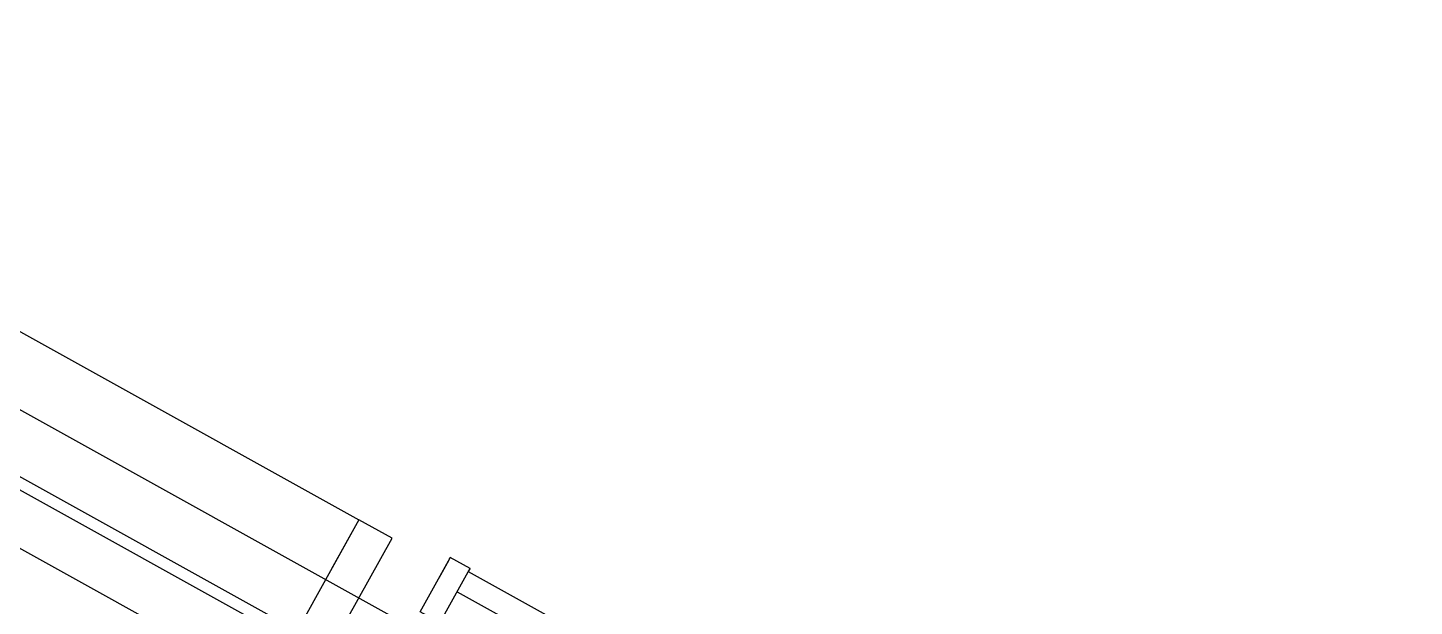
# Model space of a CAD drawing. Header units: metres. Extents: x 2.3 to 42.8, y 0.9 to 31.9.
# Drawn here: x 14.29 to 15.009, y 9.289 to 9.589 of the extents above; entities that cross this region are included whole.
import ezdxf

# ---------------------------------------------------------------- set-up
doc = ezdxf.new("R2010")
doc.units = ezdxf.units.M
doc.layers.add('ARREDI', color=9, linetype='Continuous')
doc.layers.add('PARETI_STRUTTURE', color=7, linetype='Continuous')

msp = doc.modelspace()

# ---------------------------------------------------------------- linework, layer by layer
at = {"layer": 'ARREDI'}
msp.add_lwpolyline([(14.42948, 9.27604), (13.96476, 9.53407), (13.9619, 9.5289), (14.42662, 9.27087)], close=True, dxfattribs=at)
for points in [[(14.50361, 9.28016), (14.49327, 9.28589), (14.50797, 9.31237), (14.50851, 9.31334), (14.50886, 9.31396), (14.50897, 9.31417)], [(14.50851, 9.31334), (14.50797, 9.31237), (14.50726, 9.31109), (14.50644, 9.30961), (14.50556, 9.30802), (14.50468, 9.30643), (14.50385, 9.30496), (14.50314, 9.30368)], [(14.5036, 9.28016), (14.5183, 9.30663), (14.51884, 9.30761), (14.51919, 9.30823), (14.5193, 9.30843), (14.50896, 9.31417)], [(14.73799, 9.18472), (14.51833, 9.3067)], [(14.5126, 9.29636), (14.73226, 9.17439)]]:
    msp.add_lwpolyline(points, dxfattribs=at)
at = {"layer": 'PARETI_STRUTTURE'}
for points in [[(10.97116, 11.23115), (15.49585, 8.71885), (17.29395, 11.95726), (21.46023, 9.64395)], [(14.02948, 9.57357), (14.4615, 9.3337)], [(13.94899, 9.50567), (14.41372, 9.24764)], [(14.4615, 9.3337), (14.44716, 9.30788)]]:
    msp.add_lwpolyline(points, dxfattribs=at)
msp.add_lwpolyline([(14.47871, 9.32414), (14.4615, 9.3337), (14.41371, 9.24764), (14.43093, 9.23809)], close=True, dxfattribs=at)

doc.saveas('drawing.dxf')
